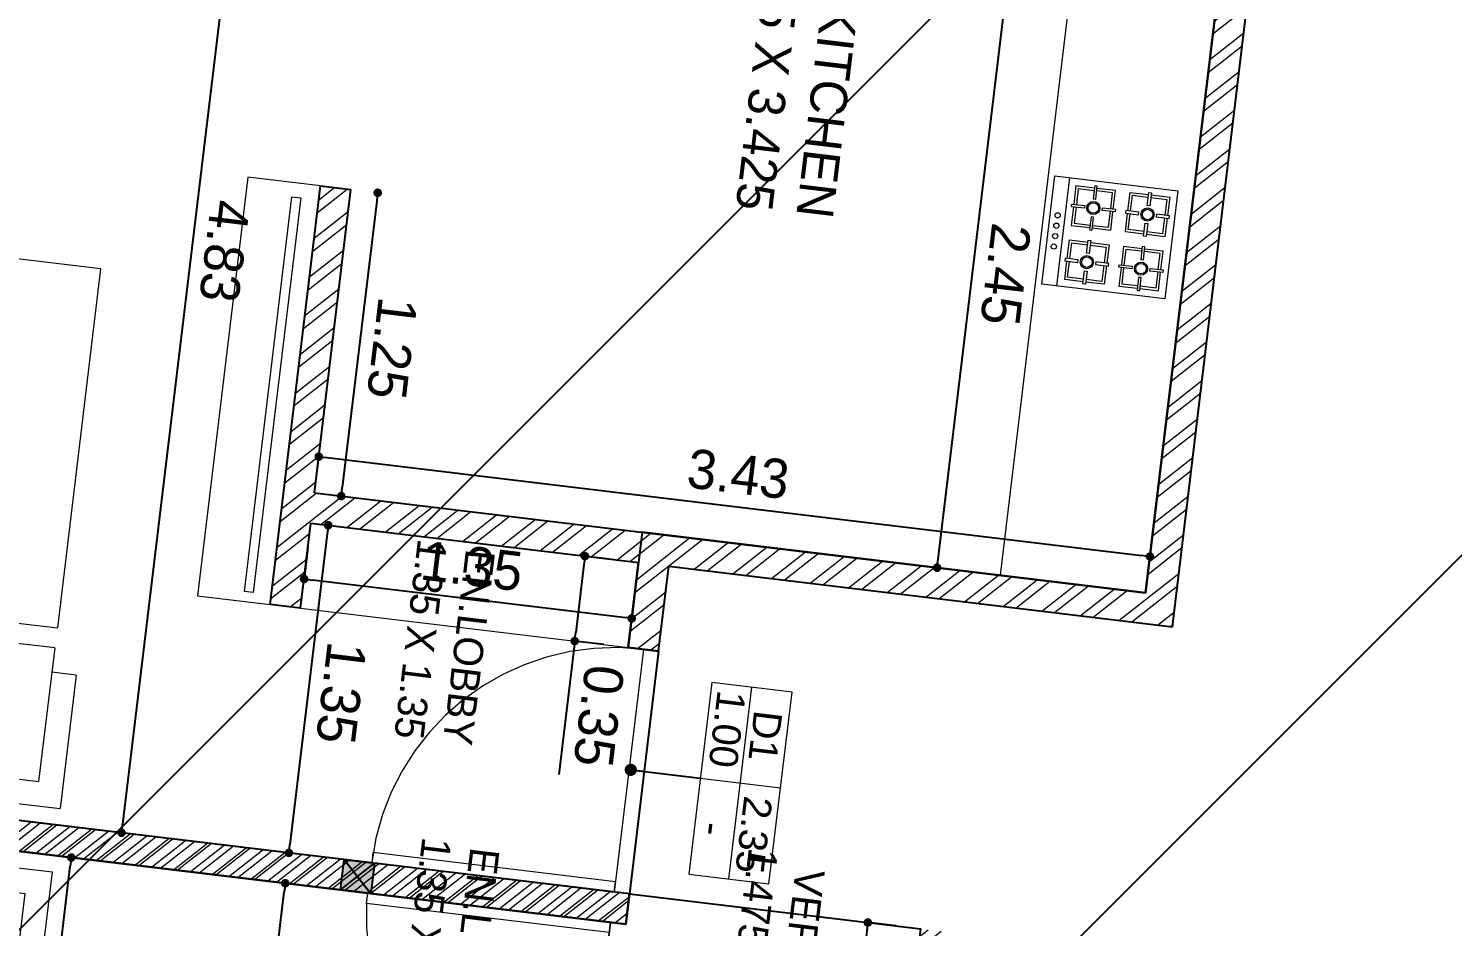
# Model space of a CAD drawing. Header units: metres. Extents: x 494 to 1845, y -666 to 1061.
# Drawn here: x 1753.7713 to 1753.9846, y 285.1229 to 285.2574 of the extents above; entities that cross this region are included whole.
import ezdxf
from ezdxf.enums import TextEntityAlignment as Align

# ---------------------------------------------------------------- set-up
doc = ezdxf.new("R2010")
doc.units = ezdxf.units.M
doc.header["$MEASUREMENT"] = 0
for name, pattern in [('1', [0]), ('ACAD_ISO02W100', [15, 12, -3]), ('DASHED2', [0.375, 0.25, -0.125])]:
    doc.linetypes.add(name, pattern=pattern)
doc.layers.get('Defpoints').update_dxf_attribs({"color": 12})
for name, color, linetype in [('A-AREA', 1, 'Continuous'), ('COLUMN', 1, 'Continuous'), ('VDA-TEXT', 250, '1')]:
    doc.layers.add(name, color=color, linetype=linetype)
for name, color, linetype, lineweight in [('A-Furniture', 8, 'Continuous', 13), ('A-Wall Hatch', 8, 'Continuous', 9), ('DIMENSION', 8, 'Continuous', 5), ('VDA-DOOR', 23, 'Continuous', 5), ('VDA-DW TAGS', 4, 'Continuous', 9), ('VDA-FURNITURE', 8, 'Continuous', 13), ('VDA-HATCH', 8, 'Continuous', 9), ('VDA-WALL', 250, 'Continuous', 25)]:
    doc.layers.add(name, color=color, linetype=linetype, lineweight=lineweight)
doc.styles.add('arial', font='arial.ttf', dxfattribs={"height": 0.3})
doc.styles.add('RS', font='GOTHIC.TTF')
doc.dimstyles.new('SMALL-1', dxfattribs={"dimtxt": 0.16, "dimasz": 0.035, "dimexe": 0, "dimexo": 0.1, "dimgap": 0.05, "dimtad": 1, "dimzin": 0, "dimdsep": 46, "dimtxsty": 'RS', "dimblk": 'DOT', "dimcen": 2.5, "dimclrd": 256, "dimclre": 256, "dimclrt": 5, "dimadec": 0, "dimazin": 0, "dimtfac": 1, "dimtdec": 3, "dimtofl": 0, "dimtmove": 0, "dimatfit": 3, "dimfxl": 0, "dimtolj": 1, "dimtzin": 0, "dimarcsym": 0})
pattern_1 = [(45, (1152.758408798573, 282.9493043231583), (-0.1104854345604985, 0.1104854345604985), [])]

# ---------------------------------------------------------------- blocks, each defined once
blk = doc.blocks.new('6555kkm')
at = {"lineweight": 30}
h = blk.add_hatch(color=5, dxfattribs=at)
h.dxf.hatch_style = 1
h.paths.add_polyline_path([(1152.883408798573, 282.9493043231583), (1152.758408798573, 282.9493043231583), (1152.758408798573, 283.0743043231584), (1152.883408798573, 283.0743043231584)])
h = blk.add_hatch()
h.set_pattern_fill('ANSI31', color=5, scale=1.250000000001137)
h.set_pattern_definition(pattern_1)
h.paths.add_polyline_path([(1152.758408798573, 283.0743043231584), (1152.883408798573, 283.0743043231584), (1152.883408798573, 282.9493043231583), (1152.758408798573, 282.9493043231583)])
h = blk.add_hatch()
h.set_pattern_fill('ANSI31', color=5, scale=1.250000000001137)
h.set_pattern_definition(pattern_1)
h.paths.add_polyline_path([(1152.758408798573, 283.0743043231584), (1152.883408798573, 283.0743043231584), (1152.883408798573, 282.9493043231583), (1152.758408798573, 282.9493043231583)])
at = {"layer": 'COLUMN', "color": 5, "lineweight": 25}
for p, q in [((1152.758408798573, 282.9493043231583), (1152.883408798573, 283.0743043231584)), ((1152.883408798573, 282.9493043231583), (1152.758408798573, 283.0743043231584))]:
    blk.add_line(p, q, dxfattribs=at)
blk.add_lwpolyline([(1152.758408798573, 283.0743043231584), (1152.883408798573, 283.0743043231584), (1152.883408798573, 282.9493043231583), (1152.758408798573, 282.9493043231583)], close=True, dxfattribs=at)
blk = doc.blocks.new('zw$417C')
at = {"layer": 'COLUMN', "color": 8, "lineweight": 30}
blk.add_blockref('6555kkm', (-1102.821029583515, -275.5117372282392, 1.122092884524188e-05), dxfattribs=at)
blk = doc.blocks.new('zw$FFF1')
at = {"layer": 'A-Furniture', "color": 8, "extrusion": (1.515233374942575e-06, 1.204778837000339e-06, 0.9999999999981264)}
for p, q in [((0.6212500063702464, 2.488734973128885), (0.6212433241307735, 1.938893890124746)), ((1.371250006370246, 2.488725858158432), (0.6212500063702464, 2.488734973128885)), ((1.371243322268128, 1.938725731684826), (1.371250006370246, 2.488725858158432)), ((1.548996269702911, 2.488723697606474), (1.548989587463439, 1.938882614485919)), ((2.298996269702911, 2.488714582519606), (1.548996269702911, 2.488723697606474)), ((2.298989585600793, 1.938714456046), (2.298996269702911, 2.488714582519606)), ((0.7212487906217575, 2.388733757776208), (0.7212421065196395, 1.838733757613227)), ((1.271248790435493, 2.38872707344126), (0.7212487906217575, 2.388733757776208)), ((1.271242106333375, 1.838727073278278), (1.271248790435493, 2.38872707344126)), ((1.648995053954422, 2.388722482253797), (1.648988369852304, 1.838722482090816)), ((2.198995053768158, 2.388715797802433), (1.648995053954422, 2.388722482253797)), ((2.19898836966604, 1.838715797755867), (2.198995053768158, 2.388715797802433)), ((0.6212433241307735, 1.938893890124746), (0.7214021123945713, 1.938733629649505)), ((0.7214021123945713, 1.938733629649505), (0.7212433218955994, 1.93873363151215)), ((1.271243321709335, 1.938726946944371), (1.371243322268128, 1.938725731568411)), ((1.548989587463439, 1.938882614485919), (1.649148375727236, 1.938722354010679)), ((1.649148375727236, 1.938722354010679), (1.648989585228264, 1.938722355989739)), ((2.198989585042, 1.93871567142196), (2.298989584669471, 1.938714456046)), ((0.7212421065196395, 1.838733757613227), (1.271242106333375, 1.838727073278278)), ((1.648988369852304, 1.838722482090816), (2.19898836966604, 1.838715797755867))]:
    blk.add_line(p, q, dxfattribs=at)
at = {"layer": 'A-Furniture', "color": 8, "extrusion": (1.515233371707305e-06, -1.204778841069292e-06, 0.9999999999981264)}
for p, q in [((0.5500000007450581, 1.850006682798266), (9.313225746154785e-10, 1.849999999860302)), ((0, 1.849999999860302), (2.24793329834938e-05, 0)), ((0.5500012151896954, 1.750006682821549), (0.5500000007450581, 1.850006682798266)), ((0.1000012140721083, 1.750001214910299), (0.1000212645158172, 0.1000012150034308)), ((0.6500012148171663, 1.750007897731848), (0.1000012150034308, 1.750001214910299)), ((0.6500212643295527, 0.1000078979413956), (0.6500012148171663, 1.750007897731848)), ((0.6500078989192843, 1.200007897801697), (0.1000078991055489, 1.200001214980148)), ((0.6500145820900798, 0.6500078978715464), (0.1000145813450217, 0.650001215049997)), ((0.6500212643295527, 0.1000078979413956), (0.1000212645158172, 0.1000012150034308)), ((0.5500224800780416, 6.68293796479702e-06), (0.5500212647020817, 0.1000066829146817)), ((0.5500224800780416, 6.68293796479702e-06), (2.24793329834938e-05, 0))]:
    blk.add_line(p, q, dxfattribs=at)
at = {"layer": 'A-Furniture', "color": 8, "extrusion": (1.515233371707305e-06, -1.204778841069291e-06, 0.9999999999981264)}
for p, q in [((2.212546726688743, 1.752808351884596), (0.7327740155160427, 1.752790371072479)), ((0.7327740155160427, 1.752790371072479), (0.7327941320836544, 0.09728157555218786)), ((2.212566843256354, 0.09729955636430532), (2.212546726688743, 1.752808351884596)), ((0.7327941320836544, 0.09728157555218786), (2.212566843256354, 0.09729955636430532))]:
    blk.add_line(p, q, dxfattribs=at)
blk = doc.blocks.new('zw$80F')
at = {"layer": 'A-Furniture', "extrusion": (0.0001700572638900426, -4.782336523538391e-05, 0.9999999843967263)}
blk.add_line((0.06005996465682983, 0.4461597442859784, 4.547967870777294e-07), (0.06005996465682983, 2.328306436538696e-10), dxfattribs=at)
at = {"layer": 'A-Furniture', "extrusion": (0.0001700572638900425, -4.78233652353839e-05, 0.9999999843967262), "elevation": -1.066843014996266e-05}
for points in [[(0.5062197120860219, 3.37604433298111e-09), (1.862645149230957e-09, -6.984919309616089e-10), (-9.313225746154785e-10, 0.4461597438203171), (0.5062197092920542, 0.4461597478948534)], [(0.1769623979926109, 0.4247097575571388), (0.1662374036386609, 0.4247097574407235), (0.1662374045699835, 0.3710847881156951), (0.1769623979926109, 0.3710847882321104)], [(0.3893172759562731, 0.4247097591869533), (0.4000422693789005, 0.4247097593033686), (0.4000422703102231, 0.3710847899783403), (0.3893172759562731, 0.3710847899783403)], [(0.08150995336472988, 0.3292573114158586), (0.0815099524334073, 0.3399823053041473), (0.1351349223405123, 0.3399823056533933), (0.1351349223405123, 0.3292573118815199)], [(0.1662374055013061, 0.2445298605598509), (0.1769623989239335, 0.2445298606762663), (0.1769623989239335, 0.2981548300012946), (0.1662374045699835, 0.2981548298848793)], [(0.2616898501291871, 0.3399823067011312), (0.2616898501291871, 0.3292573128128424), (0.2080648802220821, 0.3292573124635965), (0.2080648802220821, 0.3399823062354699)], [(0.3045898247510195, 0.3399823070503771), (0.3045898256823421, 0.3292573131620884), (0.3582147946581244, 0.3292573136277497), (0.3582147946581244, 0.3399823075160384)], [(0.4000422712415457, 0.2445298625389114), (0.3893172778189182, 0.2445298624224961), (0.3893172768875957, 0.2981548317475244), (0.4000422712415457, 0.2981548317475244)], [(0.4847697224467993, 0.3292573146754876), (0.4847697224467993, 0.3399823085637763), (0.4311447525396943, 0.339982308098115), (0.4311447525396943, 0.3292573142098263)], [(0.1662374055013061, 0.2016298851231113), (0.1769623989239335, 0.2016298852395266), (0.1769623998552561, 0.1480049159144983), (0.1662374055013061, 0.1480049159144983)], [(0.4000422712415457, 0.2016298869857565), (0.3893172778189182, 0.2016298869857565), (0.3893172778189182, 0.1480049176607281), (0.4000422721728683, 0.1480049177771434)], [(0.08150995429605246, 0.1169024329865351), (0.08150995429605246, 0.1061774390982464), (0.1351349242031574, 0.1061774395639077), (0.1351349242031574, 0.1169024334521964)], [(0.2616898519918323, 0.1061774406116456), (0.2616898510605097, 0.116902434383519), (0.2080648820847273, 0.116902434034273), (0.2080648820847273, 0.1061774401459843)], [(0.3045898266136646, 0.1061774409608915), (0.3045898266136646, 0.116902434732765), (0.3582147965207696, 0.1169024351984262), (0.3582147965207696, 0.1061774413101375)], [(0.4847697233781219, 0.1169024362461641), (0.4847697243094444, 0.1061774423578754), (0.4311447544023395, 0.1061774418922141), (0.4311447544023395, 0.1169024357805029)], [(0.1769624007865787, 0.02144998835865408), (0.1662374073639512, 0.02144998835865408), (0.1662374064326286, 0.07507495756726712), (0.1769624007865787, 0.07507495768368244)], [(0.3893172787502408, 0.02144999010488391), (0.4000422731041908, 0.02144999022129923), (0.4000422721728683, 0.07507495954632759), (0.3893172787502408, 0.07507495942991227)]]:
    blk.add_lwpolyline(points, close=True, dxfattribs=at)
for points in [[(0.1662374036386609, 0.4161297623068094), (0.09008994698524475, 0.4161297617247328), (0.09008994791656733, 0.3399823053041473)], [(0.2531098546460271, 0.3399823067011312), (0.2531098537147045, 0.4161297630053014), (0.1769623979926109, 0.4161297624232247)], [(0.3131698202341795, 0.3399823071667925), (0.3131698193028569, 0.416129763587378), (0.3893172759562731, 0.4161297641694546)], [(0.4000422703102231, 0.4161297642858699), (0.4761897260323167, 0.4161297648679465), (0.4761897269636393, 0.339982308447361)], [(0.1662374036386609, 0.405404768534936), (0.1008149413391948, 0.4054047679528594), (0.1008149422705173, 0.3399823054205626)], [(0.2423848612233996, 0.3399823065847158), (0.2423848602920771, 0.4054047691170126), (0.1769623979926109, 0.405404768534936)], [(0.3238948136568069, 0.3399823071667925), (0.3238948136568069, 0.4054047698155046), (0.3893172759562731, 0.4054047702811658)], [(0.4000422703102231, 0.4054047703975812), (0.4654647326096892, 0.4054047708632424), (0.4654647326096892, 0.3399823083309457)], [(0.09008994791656733, 0.3292573115322739), (0.0900899488478899, 0.2531098551116884), (0.1662374055013061, 0.253109855693765)], [(0.1008149422705173, 0.3292573115322739), (0.1008149422705173, 0.2638348489999771), (0.1662374045699835, 0.2638348495820537)], [(0.1769623989239335, 0.2531098558101803), (0.2531098555773497, 0.2531098563922569), (0.2531098546460271, 0.3292573128128424)], [(0.1769623989239335, 0.2638348495820537), (0.2423848612233996, 0.2638348501641303), (0.2423848612233996, 0.3292573126964271)], [(0.3893172768875957, 0.2531098574399948), (0.3131698211655021, 0.2531098568579182), (0.3131698202341795, 0.3292573132785037)], [(0.3893172768875957, 0.2638348513282835), (0.3238948145881295, 0.2638348508626223), (0.3238948145881295, 0.329257313394919)], [(0.4761897269636393, 0.3292573145590723), (0.4761897278949618, 0.2531098581384867), (0.4000422712415457, 0.2531098575564101)], [(0.4654647335410118, 0.3292573144426569), (0.4654647335410118, 0.2638348519103602), (0.4000422712415457, 0.2638348514446989)], [(0.09008994977921247, 0.1169024331029505), (0.0900899488478899, 0.1930498894071206), (0.1662374055013061, 0.1930498901056126)], [(0.1008149432018399, 0.1169024331029505), (0.1008149432018399, 0.1823248956352472), (0.1662374055013061, 0.1823248962173238)], [(0.1769623998552561, 0.1930498901056126), (0.2531098555773497, 0.1930498908041045), (0.2531098565086722, 0.116902434383519)], [(0.1769623998552561, 0.1823248963337392), (0.2423848621547222, 0.1823248967994004), (0.2423848621547222, 0.1169024342671037)], [(0.3893172778189182, 0.1930498918518424), (0.3131698211655021, 0.1930498912697658), (0.3131698220968246, 0.1169024348491803)], [(0.3893172778189182, 0.1823248979635537), (0.3238948155194521, 0.1823248974978924), (0.3238948155194521, 0.1169024349655956)], [(0.4761897288262844, 0.1169024361297488), (0.4761897278949618, 0.1930498925503343), (0.4000422712415457, 0.1930498919682577)], [(0.4654647344723344, 0.1169024361297488), (0.4654647344723344, 0.1823248986620456), (0.4000422721728683, 0.182324898079969)], [(0.1662374064326286, 0.03002998337615281), (0.09008995071053505, 0.0300299827940762), (0.09008994977921247, 0.1061774392146617)], [(0.1662374064326286, 0.04075497726444155), (0.1008149441331625, 0.04075497679878026), (0.1008149441331625, 0.106177439331077)], [(0.2531098565086722, 0.1061774404952303), (0.2531098574399948, 0.03002998407464474), (0.1769624007865787, 0.03002998349256814)], [(0.2423848630860448, 0.1061774403788149), (0.2423848630860448, 0.04075497784651816), (0.1769624007865787, 0.04075497738085687)], [(0.3131698220968246, 0.1061774409608915), (0.3131698230281472, 0.03002998454030603), (0.3893172787502408, 0.03002998523879796)], [(0.3238948155194521, 0.1061774410773069), (0.3238948164507747, 0.04075497854501009), (0.3893172787502408, 0.04075497901067138)], [(0.4000422731041908, 0.03002998523879796), (0.476189729757607, 0.03002998593728989), (0.4761897288262844, 0.1061774423578754)], [(0.4000422731041908, 0.0407549791270867), (0.465464735403657, 0.04075497970916331), (0.4654647344723344, 0.1061774422414601)]]:
    blk.add_lwpolyline(points, dxfattribs=at)
at = {"layer": 'A-Furniture', "extrusion": (0.0001700572638900425, -4.78233652353839e-05, 0.9999999843967262)}
for centre, radius in [((0.1715999056494323, 0.3346198096294238, -1.066843017786334e-05), 0.0268124846496025), ((0.1715999056494323, 0.3346198096294238, -1.066843017786334e-05), 0.0214499877197444), ((0.3946797728108046, 0.3346198113756665, -1.066843070753518e-05), 0.0268124846496025), ((0.3946797728108046, 0.3346198113756665, -1.066843070753518e-05), 0.0214499877197444), ((0.03002998689591295, 0.2874298348837457, -1.066842961552334e-05), 0.0107249938598722), ((0.03002998724480616, 0.2445298600964426, -1.066843031405722e-05), 0.0107249938598722), ((0.03002998759369927, 0.201629884028573, -1.066843038291535e-05), 0.0107249938598722), ((0.03002998794259228, 0.1587299092412676, -1.066842994458029e-05), 0.0107249938598722), ((0.1715999074636763, 0.111539937405965, -1.066842962649786e-05), 0.0268124846496025), ((0.1715999074636763, 0.111539937405965, -1.066842962649786e-05), 0.0214499877197444), ((0.3946797746250487, 0.1115399385701247, -1.066843035570653e-05), 0.0268124846496025), ((0.3946797746250487, 0.1115399385701247, -1.066843035570653e-05), 0.0214499877197444)]:
    blk.add_circle(centre, radius, dxfattribs=at)
blk = doc.blocks.new('_Dot')
at = {"color": 0, "linetype": 'ByBlock', "lineweight": -2}
blk.add_line((-0.5, 0), (-1, 0), dxfattribs=at)
at = {"color": 0, "linetype": 'ByBlock', "const_width": 0.5}
blk.add_lwpolyline([(-0.25, 0, 1), (0.25, 0, 1)], format="xyb", close=True, dxfattribs=at)
blk = doc.blocks.new('*D416')
at = {"layer": 'Defpoints', "color": 0, "transparency": 16777216}
for p in [(6.615763792273128, 1.544171315403275), (6.765036736101365, 1.544171315403275), (6.765036736101365, -1.880828684596736)]:
    blk.add_point(p, dxfattribs=at)
at = {"layer": 'DIMENSION', "lineweight": -2, "transparency": 16777216}
for p, q in [((6.665036736101365, 1.544171315403275), (6.615763792273128, 1.544171315403275)), ((6.615763792273128, -1.845828684596736), (6.615763792273128, 1.509171315403276)), ((6.665036736101365, -1.880828684596736), (6.615763792273128, -1.880828684596736))]:
    blk.add_line(p, q, dxfattribs=at)
at = {"layer": 'DIMENSION', "lineweight": -2, "transparency": 16777216, "xscale": 0.035, "yscale": 0.035, "zscale": 0.035}
for p, rotation in [((6.615763792273128, 1.544171315403275), 90), ((6.615763792273128, -1.880828684596736), 270)]:
    blk.add_blockref('_Dot', p, dxfattribs=dict(at, rotation=rotation))
at = {"layer": 'DIMENSION', "color": 5, "transparency": 16777216, "insert": (6.48173931912561, -0.1683286845967302), "char_height": 0.16, "attachment_point": 5, "rotation": 90, "style": 'RS'}
blk.add_mtext('\\A1;3.43', dxfattribs=at)
blk = doc.blocks.new('*D419')
at = {"layer": 'Defpoints', "color": 0, "transparency": 16777216}
for p in [(4.31503673610132, 0.9441713154047306), (6.765036736101365, 0.9441713154047306), (4.31503673610132, 0.6849889876941688)]:
    blk.add_point(p, dxfattribs=at)
at = {"layer": 'DIMENSION', "lineweight": -2, "transparency": 16777216}
for p, q in [((4.31503673610132, 0.8441713154047307), (4.31503673610132, 0.6849889876941688)), ((6.765036736101365, 0.8441713154047307), (6.765036736101365, 0.6849889876941688)), ((6.730036736101365, 0.6849889876941688), (4.35003673610132, 0.6849889876941688))]:
    blk.add_line(p, q, dxfattribs=at)
at = {"layer": 'DIMENSION', "lineweight": -2, "transparency": 16777216, "xscale": 0.035, "yscale": 0.035, "zscale": 0.035, "rotation": 180}
blk.add_blockref('_Dot', (4.31503673610132, 0.6849889876941688), dxfattribs=at)
at = {"layer": 'DIMENSION', "lineweight": -2, "transparency": 16777216, "xscale": 0.035, "yscale": 0.035, "zscale": 0.035}
blk.add_blockref('_Dot', (6.765036736101365, 0.6849889876941688), dxfattribs=at)
at = {"layer": 'DIMENSION', "color": 5, "transparency": 16777216, "insert": (5.540036736101342, 0.8190134608416875), "char_height": 0.16, "attachment_point": 5, "style": 'RS'}
blk.add_mtext('\\A1;2.45', dxfattribs=at)
blk = doc.blocks.new('1M D')
at = {"layer": 'VDA-DOOR'}
for p, q in [((1531.923900657642, 323.9831530253452, -0.0001361976948175383), (1531.885928815248, 323.9831530253452, -0.0001361976948175383)), ((1531.885928815248, 323.9831530253452, -0.0001361976948175383), (1531.885928815248, 323.0838199157317, -0.0001361976948175383)), ((1531.923900657642, 323.0838199157317, -0.0001361976948175383), (1531.923900657642, 323.9831530253452, -0.0001361976948175383)), ((1531.885928815248, 323.0838199157317, -0.0001361976948175383), (1531.923900657642, 323.0838199157317, -0.0001361976948175383))]:
    blk.add_line(p, q, dxfattribs=at)
at = {"layer": 'VDA-DOOR', "linetype": 'ACAD_ISO02W100', "ltscale": 0.01}
blk.add_arc((1531.885928815248, 323.0831527781722, -0.0001361976948175383), 0.9000002472622035, 0.04247130742758704, 90, dxfattribs=at)
blk = doc.blocks.new('*D431')
at = {"layer": 'Defpoints', "color": 0, "transparency": 16777216}
for p in [(6.890036736101365, -0.5308286845967132), (6.890036736101365, -1.880828684596736), (7.120019976689946, -1.880828684596736)]:
    blk.add_point(p, dxfattribs=at)
at = {"layer": 'DIMENSION', "lineweight": -2, "transparency": 16777216}
for p, q in [((6.990036736101365, -0.5308286845967132), (7.120019976689946, -0.5308286845967132)), ((7.120019976689946, -0.5658286845967132), (7.120019976689946, -1.845828684596736)), ((6.990036736101365, -1.880828684596736), (7.120019976689946, -1.880828684596736))]:
    blk.add_line(p, q, dxfattribs=at)
at = {"layer": 'DIMENSION', "lineweight": -2, "transparency": 16777216, "xscale": 0.035, "yscale": 0.035, "zscale": 0.035}
for p, rotation in [((7.120019976689946, -0.5308286845967132), 90), ((7.120019976689946, -1.880828684596736), 270)]:
    blk.add_blockref('_Dot', p, dxfattribs=dict(at, rotation=rotation))
at = {"layer": 'DIMENSION', "color": 5, "transparency": 16777216, "insert": (6.985995503542427, -1.205828684596725), "char_height": 0.16, "attachment_point": 5, "rotation": 90, "style": 'RS'}
blk.add_mtext('\\A1;1.35', dxfattribs=at)
blk = doc.blocks.new('*D432')
at = {"layer": 'Defpoints', "color": 0, "transparency": 16777216}
for p in [(8.240036736101274, -1.808833693435588), (6.890036736101365, -1.880828684596736), (8.240036736101274, -1.880828684596736)]:
    blk.add_point(p, dxfattribs=at)
at = {"layer": 'DIMENSION', "lineweight": -2, "transparency": 16777216}
for p, q in [((6.890036736101365, -1.808833693435588), (6.890036736101365, -1.808833693435588)), ((6.925036736101365, -1.808833693435588), (8.205036736101274, -1.808833693435588)), ((8.240036736101274, -1.808833693435588), (8.240036736101274, -1.808833693435588))]:
    blk.add_line(p, q, dxfattribs=at)
at = {"layer": 'DIMENSION', "lineweight": -2, "transparency": 16777216, "xscale": 0.035, "yscale": 0.035, "zscale": 0.035, "rotation": 180}
blk.add_blockref('_Dot', (6.890036736101365, -1.808833693435588), dxfattribs=at)
at = {"layer": 'DIMENSION', "lineweight": -2, "transparency": 16777216, "xscale": 0.035, "yscale": 0.035, "zscale": 0.035}
blk.add_blockref('_Dot', (8.240036736101274, -1.808833693435588), dxfattribs=at)
at = {"layer": 'DIMENSION', "color": 5, "transparency": 16777216, "insert": (7.56503673610132, -1.674809220288069), "char_height": 0.16, "attachment_point": 5, "style": 'RS'}
blk.add_mtext('\\A1;1.35', dxfattribs=at)
blk = doc.blocks.new('*D433')
at = {"layer": 'Defpoints', "color": 0, "transparency": 16777216}
for p in [(3.415036736101229, -1.580828684596781), (8.240036736101274, -1.580828684596781), (8.240036736101274, -2.498410855820623)]:
    blk.add_point(p, dxfattribs=at)
at = {"layer": 'DIMENSION', "lineweight": -2, "transparency": 16777216}
for p, q in [((3.415036736101229, -2.198410855820623), (3.415036736101229, -2.498410855820623)), ((8.240036736101274, -2.198410855820623), (8.240036736101274, -2.498410855820623)), ((3.450036736101229, -2.498410855820623), (8.205036736101274, -2.498410855820623))]:
    blk.add_line(p, q, dxfattribs=at)
at = {"layer": 'DIMENSION', "lineweight": -2, "transparency": 16777216, "xscale": 0.035, "yscale": 0.035, "zscale": 0.035, "rotation": 180}
blk.add_blockref('_Dot', (3.415036736101229, -2.498410855820623), dxfattribs=at)
at = {"layer": 'DIMENSION', "lineweight": -2, "transparency": 16777216, "xscale": 0.035, "yscale": 0.035, "zscale": 0.035}
blk.add_blockref('_Dot', (8.240036736101274, -2.498410855820623), dxfattribs=at)
at = {"layer": 'DIMENSION', "color": 5, "transparency": 16777216, "insert": (5.827536736101138, -2.364386382673104), "char_height": 0.16, "attachment_point": 5, "style": 'RS'}
blk.add_mtext('\\A1;4.83', dxfattribs=at)
blk = doc.blocks.new('*D435')
at = {"layer": 'Defpoints', "color": 0, "transparency": 16777216}
for p in [(6.765036736101365, -1.770394114906651), (5.515036736101365, -1.880828684596736), (6.765036736101365, -1.880828684596736)]:
    blk.add_point(p, dxfattribs=at)
at = {"layer": 'DIMENSION', "lineweight": -2, "transparency": 16777216}
for p, q in [((5.515036736101365, -1.780828684596736), (5.515036736101365, -1.770394114906651)), ((5.550036736101365, -1.770394114906651), (6.730036736101365, -1.770394114906651)), ((6.765036736101365, -1.780828684596736), (6.765036736101365, -1.770394114906651))]:
    blk.add_line(p, q, dxfattribs=at)
at = {"layer": 'DIMENSION', "lineweight": -2, "transparency": 16777216, "xscale": 0.035, "yscale": 0.035, "zscale": 0.035, "rotation": 180}
blk.add_blockref('_Dot', (5.515036736101365, -1.770394114906651), dxfattribs=at)
at = {"layer": 'DIMENSION', "lineweight": -2, "transparency": 16777216, "xscale": 0.035, "yscale": 0.035, "zscale": 0.035}
blk.add_blockref('_Dot', (6.765036736101365, -1.770394114906651), dxfattribs=at)
at = {"layer": 'DIMENSION', "color": 5, "transparency": 16777216, "insert": (6.140036736101365, -1.636369641759132), "char_height": 0.16, "attachment_point": 5, "style": 'RS'}
blk.add_mtext('\\A1;1.25', dxfattribs=at)
blk = doc.blocks.new('*D442')
at = {"layer": 'Defpoints', "color": 0, "transparency": 16777216}
for p in [(6.890036736101365, -0.5308286845967132), (7.240036736101274, -0.5308286845967132), (7.240036736101274, -0.7511834236742061)]:
    blk.add_point(p, dxfattribs=at)
at = {"layer": 'DIMENSION', "lineweight": -2, "transparency": 16777216}
for p, q in [((6.890036736101365, -0.6308286845967132), (6.890036736101365, -0.7511834236742061)), ((7.240036736101274, -0.6308286845967132), (7.240036736101274, -0.7511834236742061)), ((6.925036736101365, -0.7511834236742061), (7.205036736101274, -0.7511834236742061)), ((7.240036736101274, -0.7511834236742061), (7.790210087562864, -0.7511834236742061))]:
    blk.add_line(p, q, dxfattribs=at)
at = {"layer": 'DIMENSION', "lineweight": -2, "transparency": 16777216, "xscale": 0.035, "yscale": 0.035, "zscale": 0.035, "rotation": 180}
blk.add_blockref('_Dot', (6.890036736101365, -0.7511834236742061), dxfattribs=at)
at = {"layer": 'DIMENSION', "lineweight": -2, "transparency": 16777216, "xscale": 0.035, "yscale": 0.035, "zscale": 0.035}
blk.add_blockref('_Dot', (7.240036736101274, -0.7511834236742061), dxfattribs=at)
at = {"layer": 'DIMENSION', "color": 5, "transparency": 16777216, "insert": (7.532623411832069, -0.6171589505266875), "char_height": 0.16, "attachment_point": 5, "style": 'RS'}
blk.add_mtext('\\A1;0.35', dxfattribs=at)
blk = doc.blocks.new('D1 F')
at = {"layer": 'VDA-DW TAGS'}
for p, q in [((1532.299482118867, 322.9946180821721), (1532.299482118867, 323.3254926719023)), ((1532.694222322619, 323.1600553770372), (1531.904482118867, 323.1600553770372))]:
    blk.add_line(p, q, dxfattribs=at)
blk.add_lwpolyline([(1532.694222322619, 323.3254926719023), (1531.904482118867, 323.3254926719023), (1531.904482118867, 322.9946180821721), (1532.694222322619, 322.9946180821721)], close=True, dxfattribs=at)
at = {"layer": 'VDA-DW TAGS', "char_height": 0.1159809851405905, "attachment_point": 8, "style": 'arial'}
for s, insert, width in [('D1', (1532.096775627292, 323.1807167964294), 0.2822932409837917), ('2.35', (1532.503598511653, 323.1807167964294), 0.2822932409837917), ('1.00', (1532.087259317061, 323.0209378110397), 0.275840167237977), ('-', (1532.499696360571, 323.0152795015642), 0.3661736348513708)]:
    blk.add_mtext(s, dxfattribs=dict(at, insert=insert, width=width))
blk = doc.blocks.new('zw$F1DC')
at = {"layer": 'VDA-DOOR'}
for p, q in [((2.601322194095701e-05, 0), (2.601322339979006e-05, 0.9000000000000001)), ((2.601322192941069e-05, 0.0379718426371404), (0.9000260132219293, 0.0379718426371404)), ((2.601322194095701e-05, 0), (0.9000260132219409, 2.777222896099829e-13)), ((0.9000260132219293, 0.03797184263741812), (0.9000260132219293, 2.777222896099829e-13))]:
    blk.add_line(p, q, dxfattribs=at).dxf.unprotected_set("ltscale", 0)
at = {"layer": 'VDA-DOOR', "linetype": 'DASHED2', "ltscale": 0.3}
blk.add_arc((-0.02829771850029106, -0.03040769462445214), 0.9308387142759031, 4.212750427302682, 88.25632433435375, dxfattribs=at)
blk = doc.blocks.new('zw$AB1F')
at = {"layer": 'VDA-DOOR', "xscale": 1.111111111003124, "yscale": 1.111111111003124, "zscale": 1.111111111003124, "rotation": 90.00000000080222}
blk.add_blockref('zw$F1DC', (0.9999999967510598, -1.13686837721616e-13), dxfattribs=at)
blk = doc.blocks.new('*D1117')
at = {"layer": 'Defpoints', "color": 0, "transparency": 16777216}
for p in [(-6.8449999999998, 5.250000000000057), (-5.369999999999891, 5.250000000000057), (-5.369999999999891, 5.032654607238555)]:
    blk.add_point(p, dxfattribs=at)
at = {"layer": 'DIMENSION', "lineweight": -2, "transparency": 16777216}
for p, q in [((-6.8449999999998, 5.150000000000057), (-6.8449999999998, 5.032654607238555)), ((-5.369999999999891, 5.150000000000057), (-5.369999999999891, 5.032654607238555)), ((-6.8099999999998, 5.032654607238555), (-5.404999999999891, 5.032654607238555))]:
    blk.add_line(p, q, dxfattribs=at)
at = {"layer": 'DIMENSION', "lineweight": -2, "transparency": 16777216, "xscale": 0.035, "yscale": 0.035, "zscale": 0.035, "rotation": 180}
blk.add_blockref('_Dot', (-6.8449999999998, 5.032654607238555), dxfattribs=at)
at = {"layer": 'DIMENSION', "lineweight": -2, "transparency": 16777216, "xscale": 0.035, "yscale": 0.035, "zscale": 0.035}
blk.add_blockref('_Dot', (-5.369999999999891, 5.032654607238555), dxfattribs=at)
at = {"layer": 'DIMENSION', "color": 5, "transparency": 16777216, "insert": (-6.107499999999845, 5.166679080386074), "char_height": 0.16, "attachment_point": 5, "style": 'RS'}
blk.add_mtext('\\A1;1.48', dxfattribs=at)
blk = doc.blocks.new('*D1119')
at = {"layer": 'Defpoints', "color": 0, "transparency": 16777216}
for p in [(-6.7199999999998, 2.647177441153644), (-6.7199999999998, 2.575000000000045), (-5.369999999999891, 2.575000000000045)]:
    blk.add_point(p, dxfattribs=at)
at = {"layer": 'DIMENSION', "lineweight": -2, "transparency": 16777216}
for p, q in [((-6.7199999999998, 2.647177441153644), (-6.7199999999998, 2.647177441153644)), ((-5.404999999999891, 2.647177441153644), (-6.6849999999998, 2.647177441153644)), ((-5.369999999999891, 2.647177441153644), (-5.369999999999891, 2.647177441153644))]:
    blk.add_line(p, q, dxfattribs=at)
at = {"layer": 'DIMENSION', "lineweight": -2, "transparency": 16777216, "xscale": 0.035, "yscale": 0.035, "zscale": 0.035, "rotation": 180}
blk.add_blockref('_Dot', (-6.7199999999998, 2.647177441153644), dxfattribs=at)
at = {"layer": 'DIMENSION', "lineweight": -2, "transparency": 16777216, "xscale": 0.035, "yscale": 0.035, "zscale": 0.035}
blk.add_blockref('_Dot', (-5.369999999999891, 2.647177441153644), dxfattribs=at)
at = {"layer": 'DIMENSION', "color": 5, "transparency": 16777216, "insert": (-6.044999999999845, 2.781201914301163), "char_height": 0.16, "attachment_point": 5, "style": 'RS'}
blk.add_mtext('\\A1;1.35', dxfattribs=at)
blk = doc.blocks.new('*D1129')
at = {"layer": 'Defpoints', "color": 0, "transparency": 16777216}
for p in [(-6.7199999999998, 1.765842333421688), (-6.7199999999998, 0), (-1.474999999999909, 0)]:
    blk.add_point(p, dxfattribs=at)
at = {"layer": 'DIMENSION', "lineweight": -2, "transparency": 16777216}
for p, q in [((-6.7199999999998, 1.465842333421688), (-6.7199999999998, 1.765842333421688)), ((-1.509999999999909, 1.765842333421688), (-6.6849999999998, 1.765842333421688)), ((-1.474999999999909, 1.465842333421688), (-1.474999999999909, 1.765842333421688))]:
    blk.add_line(p, q, dxfattribs=at)
at = {"layer": 'DIMENSION', "lineweight": -2, "transparency": 16777216, "xscale": 0.035, "yscale": 0.035, "zscale": 0.035, "rotation": 180}
blk.add_blockref('_Dot', (-6.7199999999998, 1.765842333421688), dxfattribs=at)
at = {"layer": 'DIMENSION', "lineweight": -2, "transparency": 16777216, "xscale": 0.035, "yscale": 0.035, "zscale": 0.035}
blk.add_blockref('_Dot', (-1.474999999999909, 1.765842333421688), dxfattribs=at)
at = {"layer": 'DIMENSION', "color": 5, "transparency": 16777216, "insert": (-4.097499999999854, 1.899866806569206), "char_height": 0.16, "attachment_point": 5, "style": 'RS'}
blk.add_mtext('\\A1;5.25', dxfattribs=at)
blk = doc.blocks.new('AFDADSFADSF')
at = {"layer": 'A-Wall Hatch', "ltscale": 0.1}
h = blk.add_hatch(dxfattribs=at)
h.set_pattern_fill('ANSI32', color=256, scale=0.3, angle=270)
h.set_pattern_definition([(315, (5.06503673610132, -8.955828684596781), (0.07954951288348662, 0.07954951288348659), []), (315, (5.06503673610132, -9.008861693096776), (0.07954951288348662, 0.07954951288348659), [])])
h.paths.add_polyline_path([(3.290036736101229, 0.6441713154032414), (3.415036736101229, 0.6441713154032414), (3.415036736101229, 1.544171315403275), (6.765036736101365, 1.544171315403275), (6.765036736101365, -1.880828684596736), (5.515036736101365, -1.880828684596736), (5.515036736101365, -2.005828684596736), (7.240036736101274, -2.005828684596736), (7.240036736101274, -1.880828684596736), (6.890036736101365, -1.880828684596736), (6.890036736101365, -0.5308286845967132), (7.240036736101274, -0.5308286845967132), (7.240036736101274, -0.4058286845967132), (6.890036736101365, -0.4058286845967132), (6.890036736101365, 1.669171315403275), (3.290036736101229, 1.669171315403275)])
h.paths.add_polyline_path([(-1.30996326389868, -6.805828684596747), (-1.18496326389868, -6.805828684596747), (-1.184963263898683, 0.9441713154031959), (0.1650367361012286, 0.9441713154031959), (0.1650367361012286, -0.005828684596792755), (0.2900367361012286, -0.005828684596792755), (0.2900367361012286, 1.069171315403196), (-1.30996326389868, 1.069171315403196)])
h.paths.add_polyline_path([(-0.4349632638986805, -1.580828684596781), (1.81503673610132, -1.580828684596781), (1.81503673610132, -4.455828684596781), (1.94003673610132, -4.455828684596781), (1.94003673610132, -1.580828684596781), (2.31503673610132, -1.580828684596781), (2.31503673610132, -1.455828684596781), (0.2900367361012286, -1.455828684596781), (0.2900367361012286, -0.6058286845968155), (0.1650367361012286, -0.6058286845968155), (0.1650367361012286, -1.455828684596781), (-0.4349632638986805, -1.455828684596781)])
h.paths.add_polyline_path([(2.84003673610141, -5.480828684596759), (4.94003673610132, -5.480828684596759), (4.94003673610132, -8.955828684596781), (5.06503673610132, -8.955828684596781), (5.06503673610132, -5.355828684596759), (2.84003673610141, -5.355828684596759)])
h.paths.add_polyline_path([(7.365036736101274, -5.480828684596759), (7.365036736101274, -7.40582868459677), (7.490036736101274, -7.40582868459677), (7.490036736101274, -5.480828684596759), (8.365036736101274, -5.480828684596759), (8.365036736101274, -0.4058286845967132), (8.240036736101274, -0.4058286845967132), (8.240036736101274, -5.355828684596759), (7.365036736101274, -5.355828684596759)])
h.paths.add_polyline_path([(2.915036736101229, -1.580689237993226), (2.915036736101229, -1.455828684596781), (3.290036736101229, -1.455828684596781), (3.290036736101229, -0.5558286845968041), (3.415036736101229, -0.5558286845968041), (3.415036736101229, -1.455828684596781), (4.31503673610132, -1.455828684596781), (4.31503673610132, -2.005828684596793), (4.19003673610132, -2.005828684596793), (4.19003673610132, -1.580828684596781), (3.415036736101229, -1.580828684596781), (3.415036736101229, -4.455828684596781), (3.290036736101229, -4.455828684596781), (3.290036736101229, -3.65582868459677), (2.69003673610132, -3.65582868459677), (2.69003673610132, -3.53082868459677), (3.290036736101229, -3.53082868459677), (3.290036736101229, -1.580828684596781), (2.920939464753019, -1.580828684596781), (2.920939464753019, -1.580689237993226)])
h.paths.add_polyline_path([(1.215036736101319, -5.480828684596759), (1.81503673610132, -5.480828684596759), (1.81503673610132, -8.955828684596781), (1.94003673610132, -8.955828684596781), (1.94003673610132, -5.355828684596759), (1.215036736101319, -5.355828684596759)])
h.paths.add_polyline_path([(-1.18496326389868, -5.480828684596759), (-1.18496326389868, -5.355828684596759), (-0.5849632638986805, -5.355828684596759), (-0.5849632638986805, -5.480828684596759)])
h.paths.add_polyline_path([(6.865036736101274, -5.480828684596759), (6.865036736101274, -5.355828684596759), (7.365036736101274, -5.355828684596759), (7.365036736101274, -5.480828684596759)])
at = {"layer": 'A-AREA'}
blk.add_lwpolyline([(-1.18496326389868, 0.9441713154031959), (0.1650367361012286, 0.9441713154031959), (0.1650362508371472, -1.580842047889746), (3.415036736101229, -1.580842047889746), (3.415036736101229, 1.544171315403275), (6.765036736101365, 1.544171315403275), (6.765036736101365, -0.5308286845967132), (7.240036736101274, -0.5308286845967132), (7.240036736101274, -0.4058286845967132), (8.240036736101274, -0.4058286845967132), (8.240036736101274, -5.355828684596759), (7.365036736101274, -5.355828684596759), (7.365036736101274, -7.28082868459677), (4.94003673610132, -7.28082868459677), (4.940036743503015, -8.830957452219366), (1.94003673610132, -8.830828684596781), (1.94003673610132, -6.680828684596747), (-1.18496326389868, -6.680828684596747), (-1.18496326389868, 0.9441713154031959)], dxfattribs=at)
at = {"layer": 'VDA-DOOR'}
blk.add_line((7.240036736101274, -0.4683286845967132), (8.240036736101274, -0.4683286845967132), dxfattribs=at)
at = {"layer": 'VDA-FURNITURE'}
for p, q in [((3.415036735353397, 0.9441713154047306), (6.765036736101365, 0.9441713154047306)), ((7.240036736101274, -1.880828684596736), (7.240036736101274, -0.5308286845967132))]:
    blk.add_line(p, q, dxfattribs=at)
blk.add_lwpolyline([(5.515036736101365, -2.005828684596793), (5.515036736101365, -2.305828684596065), (7.240036736296361, -2.305828684596065), (7.240036736296361, -2.005828684596793)], dxfattribs=at)
blk.add_lwpolyline([(5.573622641258453, -2.080812673470803), (7.1995617888781, -2.080812673470803), (7.1995617888781, -2.116811189266457), (5.573622641258453, -2.116811189266457)], close=True, dxfattribs=at)
at = {"layer": 'VDA-WALL'}
for p, q in [((6.890036736101365, 1.669171315403275), (3.290036736101229, 1.669171315403275)), ((6.890036736101365, -0.4058286845967132), (6.890036736101365, 1.669171315403275)), ((6.765036736101365, 1.544171315403275), (3.415036736101229, 1.544171315403275)), ((6.765036736101365, -1.880828684596736), (6.765036736101365, 1.544171315403275)), ((7.240036736101274, -0.4058286845967132), (6.890036736101365, -0.4058286845967132)), ((7.240036736101274, -0.4058286845967132), (7.240036736101274, -0.5308286845967132)), ((8.240036736101274, -0.4058286845967132), (8.240036736101274, -5.355828684596759)), ((8.365036736101274, -0.4058286845967132), (8.240036736101274, -0.4058286845967132)), ((8.365036736101274, -0.4058286845967132), (8.365036736101274, -5.480828684596759)), ((6.890036736101365, -1.880828684596736), (6.890036736101365, -0.5308286845967132)), ((7.240036736101274, -0.5308286845967132), (6.890036736101365, -0.5308286845967132)), ((6.765036736101365, -1.880828684596736), (5.515036736101365, -1.880828684596736)), ((5.515036736101365, -2.005828684596793), (5.515036736101365, -1.880828684596736)), ((7.240036736101274, -1.880828684596736), (6.890036736101365, -1.880828684596736)), ((7.240036736101274, -1.880828684596736), (7.240036736101274, -2.005828684596736)), ((7.240036736101274, -2.005828684596736), (5.515036736101365, -2.005828684596736))]:
    blk.add_line(p, q, dxfattribs=at)
at = {"layer": 'VDA-FURNITURE'}
for name, p, rotation in [('zw$80F', (5.561986806769028, 0.9721666907462918, 8.608633879401448e-05), 90.000000273361), ('zw$FFF1', (8.171978505208926, -2.759977901105572), 180.0000002734221)]:
    blk.add_blockref(name, p, dxfattribs=dict(at, rotation=rotation))
at = {"layer": 'VDA-HATCH'}
blk.add_blockref('D1 F', (-1524.563676654773, -323.1691177243267), dxfattribs=at)
at = {"layer": 'VDA-HATCH', "xscale": 1.111111111111841, "yscale": 1.111111111111841, "zscale": 1.111111111111841, "rotation": 180}
blk.add_blockref('1M D', (1710.335513198607, 358.5136934442299, 0.0001513307720195864), dxfattribs=at)
at = {"layer": 'VDA-TEXT', "width": 1.314504061156185e-11, "attachment_point": 3, "style": 'arial'}
for s, insert, char_height in [('\\pi0.73399;{\\fCentury Gothic|b0|i0|c0|p34;KITCHEN  }\\P\\pi0.57038;{\\fCentury Gothic|b0|i0|c0|p34;2.45 X 3.425}', (5.403462669310102, 0.09061100876567707), 0.15), ('\\pi0.42016;{\\fCentury Gothic|b0|i0|c0|p34;EN.LOBBY }\\P\\pi0.38186;{\\fCentury Gothic|b0|i0|c0|p34;1.35 X 1.35}', (7.718381113056239, -1.117744848952043), 0.12)]:
    blk.add_mtext(s, dxfattribs=dict(at, insert=insert, char_height=char_height))
at = {"layer": 'DIMENSION'}
for base, p1, p2, picture, middle in [((6.615763792273128, 1.544171315403275), (6.765036736101365, -1.880828684596736), (6.765036736101365, 1.544171315403275), '*D416', (6.48173931912561, -0.1683286845967302)), ((7.120019976689946, -1.880828684596736), (6.890036736101365, -0.5308286845967132), (6.890036736101365, -1.880828684596736), '*D431', (6.985995503542427, -1.205828684596725))]:
    dim = blk.add_linear_dim(base=base, p1=p1, p2=p2, angle=90, dimstyle='SMALL-1', dxfattribs=at)
    dim.commit()
    dim.dimension.update_dxf_attribs({"geometry": picture, "text_midpoint": middle})
for base, p1, p2, picture, middle in [((4.31503673610132, 0.6849889876941688), (6.765036736101365, 0.9441713154047306), (4.31503673610132, 0.9441713154047306), '*D419', (5.540036736101342, 0.8190134608416875)), ((7.240036736101274, -0.7511834236742061), (6.890036736101365, -0.5308286845967132), (7.240036736101274, -0.5308286845967132), '*D442', (7.532623411832069, -0.6171589505266875)), ((6.765036736101365, -1.770394114906651), (5.515036736101365, -1.880828684596736), (6.765036736101365, -1.880828684596736), '*D435', (6.140036736101365, -1.636369641759132)), ((8.240036736101274, -1.808833693435588), (6.890036736101365, -1.880828684596736), (8.240036736101274, -1.880828684596736), '*D432', (7.56503673610132, -1.674809220288069))]:
    dim = blk.add_linear_dim(base=base, p1=p1, p2=p2, dimstyle='SMALL-1', dxfattribs=at)
    dim.commit()
    dim.dimension.update_dxf_attribs({"geometry": picture, "text_midpoint": middle})
dim = blk.add_linear_dim(base=(8.240036736101274, -2.498410855820623), p1=(3.415036736101229, -1.580828684596781), p2=(8.240036736101274, -1.580828684596781), dimstyle='SMALL-1', dxfattribs=at)
dim.commit()
dim.dimension.update_dxf_attribs({"geometry": '*D433', "text_midpoint": (5.827536736101138, -2.498410855820623), "dimtype": 160})
blk.add_leader([(7.735675565969814, -0.4605093330093837), (7.735675565969814, -0.1744996421545579)], dimstyle='SMALL-1', override={"dimasz": 0.05, "dimclrd": 4, "dimldrblk": 'Dot'}, dxfattribs=at)
blk = doc.blocks.new('SDFDSFD')
at = {"layer": 'A-Wall Hatch', "ltscale": 0.1}
h = blk.add_hatch(dxfattribs=at)
h.set_pattern_fill('ANSI32', color=256, scale=0.3, angle=270)
h.set_pattern_definition([(315, (-5.76940198055172, -2.326928868841492), (0.07954951288348662, 0.07954951288348659), []), (315, (-5.76940198055172, -2.379961877341486), (0.07954951288348662, 0.07954951288348659), [])])
h.paths.add_polyline_path([(-3.575000000000045, 2.575000000000045), (-5.244999999999891, 2.575000000000045), (-5.244999999999891, 5.250000000000057), (-1.349999999999909, 5.250000000000057), (-1.349999999999909, 5.375000000000057), (-6.8449999999998, 5.375000000000057), (-6.8449999999998, 5.250000000000057), (-5.369999999999891, 5.250000000000057), (-5.369999999999891, 4.050000000000068), (-5.7199999999998, 4.050000000000068), (-5.7199999999998, 3.925000000000068), (-5.369999999999891, 3.925000000000068), (-5.369999999999891, 2.575000000000045), (-5.7199999999998, 2.575000000000045), (-5.7199999999998, 2.450000000000045), (-3.575000000000045, 2.450000000000045)])
h.paths.add_polyline_path([(-7.7199999999998, -2.949999999999989), (-7.7199999999998, -0.8999999999999773), (-6.8449999999998, -0.8999999999999773), (-6.8449999999998, 4.050000000000068), (-6.7199999999998, 4.050000000000068), (-6.7199999999998, -0.8999999999999773), (-6.449999999999863, -0.8999999999999773), (-6.449999999999863, -1.024999999999977), (-7.5949999999998, -1.024999999999977), (-7.5949999999998, -2.949999999999989)])
h.paths.add_polyline_path([(-2.375, -0.8999999999999773), (-4.649999999999864, -0.8999999999999773), (-4.649999999999864, -4.5), (-4.524999999999864, -4.5), (-4.524999999999864, -1.024999999999977), (-2.375, -1.024999999999977)])
h.paths.add_polyline_path([(-0.974999999999909, 2.999860553396445), (-0.9809027286516994, 2.999860553396445), (-1.349999999999909, 3), (-1.349999999999909, 4.050000000000068), (-1.474999999999909, 4.050000000000068), (-1.474999999999909, 3), (-2.375, 3), (-2.375, 2.450000000000045), (-2.25, 2.450000000000045), (-2.25, 2.875), (-1.474999999999909, 2.875), (-1.474999999999909, 0), (-1.349999999999909, 0), (-1.349999999999909, 0.8000000000000114), (-0.625, 0.8000000000000114), (-0.625, 0.9250000000000114), (-1.349999999999909, 0.9250000000000114), (-1.349999999999909, 2.875), (-0.974999999999909, 2.875)])
h.paths.add_polyline_path([(2.674999999999955, 3), (1.024999999999864, 3), (1.024999999999864, 4.350000000000023), (1.974999999999909, 4.350000000000023), (1.974999999999909, 4.474860553396468), (0.8999999999998636, 4.475000000000023), (0.8999999999998636, 3), (-0.375, 3), (-0.375, 2.875), (2.674999999999955, 2.875)])
h.paths.add_polyline_path([(-0.625, -1.925000000000011), (-1.349999999999909, -1.925000000000011), (-1.349999999999909, -1.024999999999977), (-0.900000000000091, -1.024999999999977), (-0.900000000000091, -0.8999999999999773), (-1.474999999999909, -0.8999999999999773), (-1.474999999999909, -4.5), (-0.974999999999909, -4.5), (-0.974999999999909, -4.375139446603555), (-0.9809027286516994, -4.375139446603555), (-1.349999999999909, -4.375), (-1.349999999999909, -2.050000003470643), (-0.625, -2.050000000000011)])
h.paths.add_polyline_path([(3.549999999999955, 4.475000000000023), (2.574999999999818, 4.475000000000023), (2.574999999999818, 4.350000000000023), (3.424999999999955, 4.350000000000023), (3.424999999999955, 3), (3.549999999999955, 3)])
h.paths.add_polyline_path([(0.125, -1.925000000000011), (0, -1.925000000000011), (0, -4.375), (-0.375, -4.375), (-0.375, -4.5), (0.125, -4.5)])
h.paths.add_polyline_path([(0.125, 2.875), (0, 2.875), (0, 0), (0.125, 0)])
h.paths.add_polyline_path([(4.875, 3), (3.549999999999955, 3), (3.549999999999955, 2.875), (4.875, 2.875)])
h.paths.add_polyline_path([(3.549999999999955, 3), (3.424999999999955, 3), (3.424999999999955, 2.875), (3.549999999999955, 2.875)])
h.paths.add_polyline_path([(3.549999999999955, 0.112500000000017), (3.424999999999955, 0.1125000000000171), (3.424999999999955, -0.8999999999999773), (0, -0.8999999999999773), (0, -1.024999999999977), (3.424999999999955, -1.024999999999977), (3.424999999999955, -4.5), (3.549999999999955, -4.5), (3.549999999999955, -1.024999999999977), (4.875, -1.024999999999977), (4.875, -0.8999999999999773), (3.549999999999955, -0.8999999999999773)])
h.paths.add_polyline_path([(3.424999999999955, 1.912500000000017), (3.549999999999955, 1.912500000000017), (3.549999999999955, 2.875), (3.424999999999955, 2.875)])
at = {"layer": 'A-AREA'}
blk.add_lwpolyline([(-6.719999996423402, -0.8999999999999735), (-6.719999854798061, 4.050000000000068), (-6.8449999999998, 4.050000000000068), (-6.8449999999998, 5.249999980287555), (-5.720000043197842, 5.249999980287555), (-5.244999999999891, 5.250000000000057), (-1.474999999999909, 5.250000000000057)], dxfattribs=at)
at = {"layer": 'VDA-DOOR'}
blk.add_line((-5.7199999999998, 3.987500000000068), (-6.7199999999998, 3.987500000000068), dxfattribs=at)
at = {"layer": 'VDA-WALL'}
for p, q in [((-6.8449999999998, 4.050000000000068), (-6.8449999999998, -0.8999999999999773)), ((-6.8449999999998, 4.050000000000068), (-6.7199999999998, 4.050000000000068)), ((-6.7199999999998, 4.050000000000068), (-6.7199999999998, -0.8999999999999773))]:
    blk.add_line(p, q, dxfattribs=at)
at = {"layer": 'VDA-DOOR', "extrusion": (0.000304609534593461, 0.0001294728292490783, 0.9999999452249075), "rotation": 179.9999977404057}
blk.add_blockref('zw$AB1F', (-5.719999780978499, 3.987473520805046, -0.0012260970985791), dxfattribs=at)
at = {"layer": 'VDA-FURNITURE', "extrusion": (4.3682720143042e-06, 5.810455066643099e-06, 0.9999999999735784), "xscale": -1, "rotation": 179.9999997265776}
blk.add_blockref('zw$FFF1', (-6.651941770021239, 1.695850783573212, -1.920382629817319e-05), dxfattribs=at)
at = {"layer": 'VDA-TEXT', "extrusion": (4.368272014304201e-06, 5.8104550666431e-06, 0.9999999999735785), "char_height": 0.12, "width": 1.314504061156185e-11, "attachment_point": 3, "style": 'arial'}
for s, insert, text_direction in [('\\pi0.43554;{\\fCentury Gothic|b0|i0|c0|p34;VERANDA}\\P\\pi0.39524;{\\fCentury Gothic|b0|i0|c0|p34;1.475x 1.20}', (-6.25559442654253, 4.833204635362733), (0.9999999999904592, -3.395290856795458e-13, -4.368272014375968e-06)), ('\\pi0.42016;{\\fCentury Gothic|b0|i0|c0|p34;EN.LOBBY }\\P\\pi0.38186;{\\fCentury Gothic|b0|i0|c0|p34;1.35 X 1.35}', (-6.157022350109173, 3.501890172508297), (0.9999999999904591, -3.395399344684386e-13, -4.368272014375967e-06))]:
    blk.add_mtext(s, dxfattribs=dict(at, insert=insert, text_direction=text_direction))
at = {"layer": 'DIMENSION'}
for base, p1, p2, picture, middle in [((-5.369999999999891, 5.032654607238555), (-6.8449999999998, 5.250000000000057), (-5.369999999999891, 5.250000000000057), '*D1117', (-6.107499999999845, 5.166679080386074)), ((-6.7199999999998, 2.647177441153644), (-5.369999999999891, 2.575000000000045), (-6.7199999999998, 2.575000000000045), '*D1119', (-6.044999999999845, 2.781201914301163)), ((-6.7199999999998, 1.765842333421688), (-1.474999999999909, 0), (-6.7199999999998, 0), '*D1129', (-4.097499999999854, 1.899866806569206))]:
    dim = blk.add_linear_dim(base=base, p1=p1, p2=p2, dimstyle='SMALL-1', dxfattribs=at)
    dim.commit()
    dim.dimension.update_dxf_attribs({"geometry": picture, "text_midpoint": middle})
blk = doc.blocks.new('zw$2126')
for name, p in [('AFDADSFADSF', (64.88264347273389, 9.597249748787931)), ('SDFDSFD', (79.96768020883496, 5.14142106419115))]:
    blk.add_blockref(name, p)
at = {"layer": 'COLUMN', "color": 6, "lineweight": 30}
blk.add_blockref('zw$417C', (23.18530099380655, 0.5788404130989875), dxfattribs=at)
at = {"layer": 'COLUMN', "style": 'arial'}
blk.add_attdef('SA2', text='', height=0.2, dxfattribs=at).set_placement((23.5857722090484, 1.822347833846607), align=Align.CENTER)
blk = doc.blocks.new('zw$2024')
at = {"layer": 'COLUMN', "color": 2, "lineweight": 30, "xscale": 0.040454025344065, "yscale": 0.040454025344065, "zscale": 0.040454025344065, "rotation": 263.1416268303429}
blk.add_blockref('zw$2126', (0.4407994604573449, 7.510580479510105), dxfattribs=at)
blk = doc.blocks.new('DAFASDFDFA')
h = blk.add_hatch()
h.set_pattern_fill('ANSI31', color=8)
h.set_pattern_definition([(45, (-5.136796944825846, 44.36925538582364), (-0.08838834764831845, 0.08838834764831845), [])])
h.paths.add_polyline_path([(-5.136796944825846, 47.76988869920024), (-3.653442929462472, 47.76988869920024), (-3.653442929462472, 44.36925538582364), (-5.136796944825846, 44.36925538582364)])
at = {"color": 3}
blk.add_blockref('zw$2024', (-4.913074283928836, 40.33837650708267), dxfattribs=at)

msp = doc.modelspace()

# ---------------------------------------------------------------- block references
at = {"layer": 'VDA-WALL', "xscale": 0.9052046613064094, "yscale": 0.9052046613064094, "zscale": 0.9052046613064094}
msp.add_blockref('DAFASDFDFA', (1757.895177180679, 244.5134115555693), dxfattribs=at)

doc.saveas('drawing.dxf')
